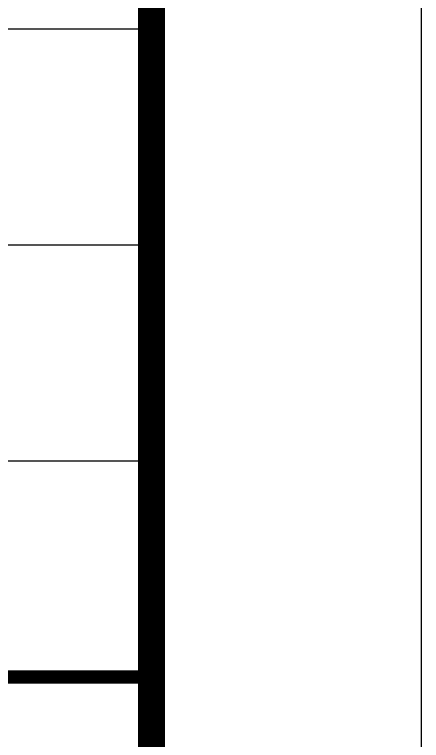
# Model space of a CAD drawing. Extents: x 1051052 to 1482120, y -981644 to -673261.
# Drawn here: x 1154709 to 1156217, y -859864 to -857176 of the extents above; entities that cross this region are included whole.
import ezdxf

# ---------------------------------------------------------------- set-up
doc = ezdxf.new("R2010")
doc.units = 0
doc.header["$LTSCALE"] = 1000
doc.header["$MEASUREMENT"] = 0
doc.layers.add('TK', color=142, linetype='Continuous')
doc.layers.add('填充', color=8, linetype='Continuous')

# ---------------------------------------------------------------- blocks, each defined once
blk = doc.blocks.new('A$C05385F37')
at = {"layer": 'TK'}
for p, q in [((-8000, -29000), (-1000, -29000)), ((-8000, -29800), (-1000, -29800)), ((-8000, -30600), (-1000, -30600)), ((-8000, -31400), (-1000, -31400)), ((-8000, -31400), (-1000, -31400)), ((-8000, -31400.2), (-1000, -31400.2)), ((-8000, -31400.2), (-1000, -31400.2))]:
    blk.add_line(p, q, dxfattribs=at)
at = {"layer": 'TK', "const_width": 50}
for points in [[(-8000, -31400.2), (-1000, -31400.2)], [(-1000, -31400.2), (-8000, -31400.2)], [(-1000, -31400.2), (-8000, -31400.2)]]:
    blk.add_lwpolyline(points, dxfattribs=at)
blk = doc.blocks.new('A2K')
at = {"layer": 'TK'}
blk.add_lwpolyline([(0, 0), (59400, 0), (59400, 42000), (0, 42000)], close=True, dxfattribs=at)
at = {"layer": 'TK', "const_width": 100}
blk.add_lwpolyline([(2500, 1000), (58400, 1000), (58400, 41000), (2500, 41000)], close=True, dxfattribs=at)
at = {"color": 4}
blk.add_blockref('A$C05385F37', (59400, 42000), dxfattribs=at)

msp = doc.modelspace()

# ---------------------------------------------------------------- block references
at = {"layer": '填充'}
msp.add_blockref('A2K', (1096816.779, -870229.077), dxfattribs=at)

doc.saveas('drawing.dxf')
